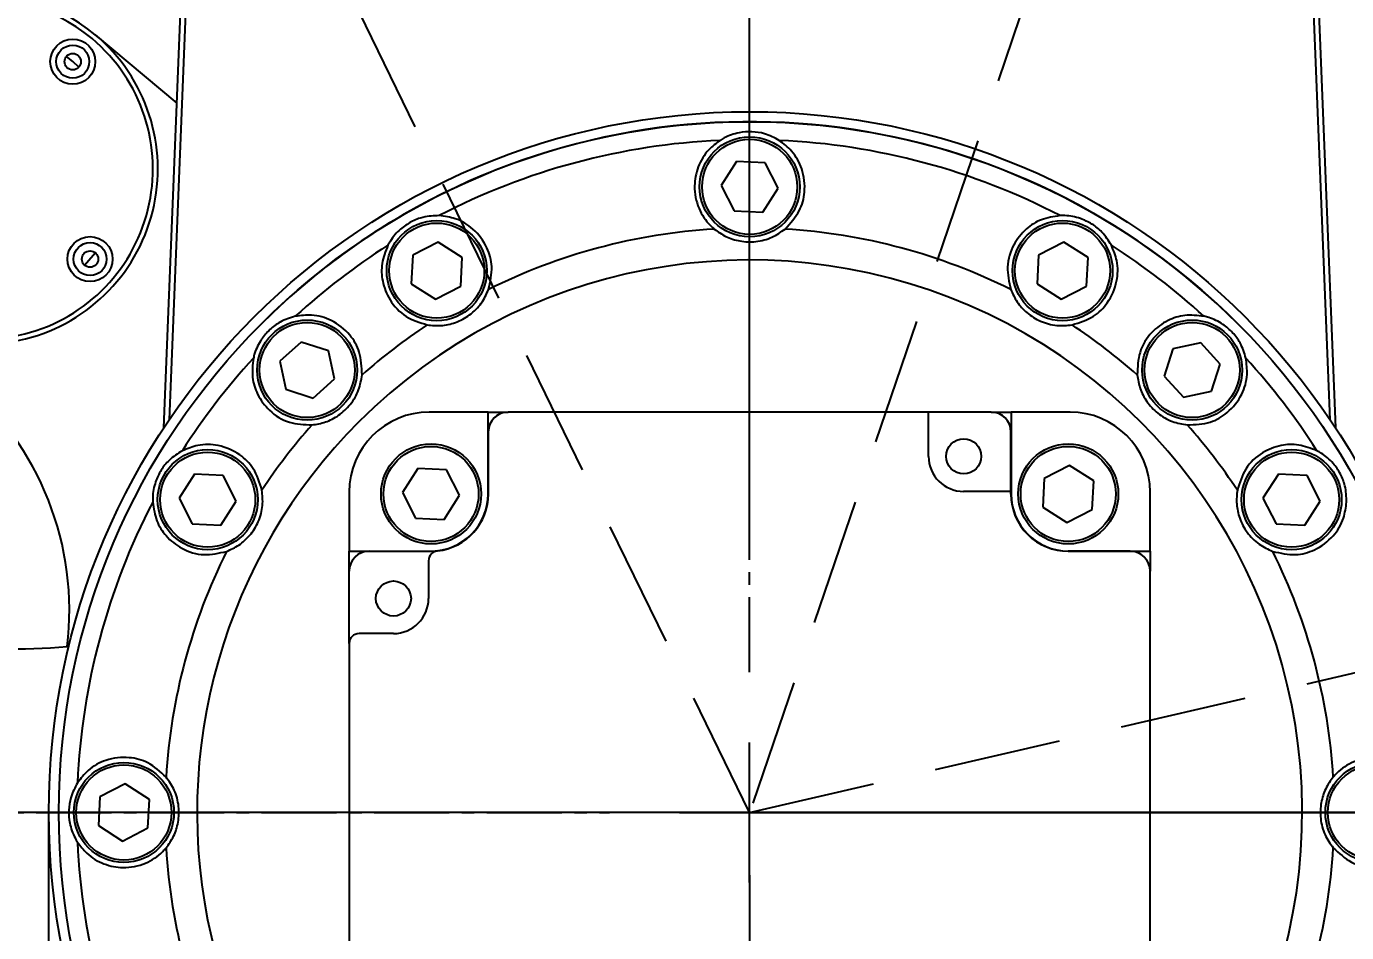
# Model space of a CAD drawing. Header units: millimetres. Extents: x 415 to 2018, y 500 to 823.
# Drawn here: x 1661.29 to 1674.48, y 728.09 to 737.15 of the extents above; entities that cross this region are included whole.
import ezdxf

# ---------------------------------------------------------------- set-up
doc = ezdxf.new("R2010")
doc.units = ezdxf.units.MM
doc.header["$PDSIZE"] = -1
doc.linetypes.add('CENTER2', pattern=[1.125, 0.75, -0.125, 0.125, -0.125])
doc.linetypes.add('HIDDEN', pattern=[1.905, 1.27, -0.635])
doc.layers.get('Defpoints').update_dxf_attribs({"lineweight": 18})
doc.dimstyles.new('ISO-25', dxfattribs={"dimtxt": 2.5, "dimasz": 2.5, "dimexe": 1.25, "dimexo": 0.625, "dimtad": 1, "dimtoh": 1, "dimlfac": 10, "dimtxsty": 'Standard', "dimcen": 2.5, "dimadec": 0, "dimazin": 0, "dimtfac": 1, "dimtmove": 0, "dimatfit": 3, "dimfxl": 1, "dimarcsym": 0})

# ---------------------------------------------------------------- blocks, each defined once
blk = doc.blocks.new('*U25')
at = {"color": 0, "linetype": 'CENTER2'}
for p, q in [((0, 1.4), (0, 10.5)), ((-10.5, 0), (-1.4, 0)), ((1.4, 0), (10.5, 0))]:
    blk.add_line(p, q, dxfattribs=at)
at = {"color": 0, "linetype": 'Continuous'}
for p, q in [((0, -0.7), (0, 0.7)), ((-0.7, 0), (0.7, 0))]:
    blk.add_line(p, q, dxfattribs=at)
blk = doc.blocks.new('*U26')
at = {"color": 0, "linetype": 'CENTER2'}
blk.add_line((0, -47.016), (0, -0.8), dxfattribs=at)
blk = doc.blocks.new('*D85')
at = {"color": 0, "lineweight": -2}
for p, q in [((1678.389, 729.295), (1641.225, 729.295)), ((1642.475, 693.545), (1642.475, 726.795)), ((1654.889, 691.045), (1641.225, 691.045))]:
    blk.add_line(p, q, dxfattribs=at)
at = {"color": 0}
for points in [[(1642.058, 726.795), (1642.892, 726.795), (1642.475, 729.295)], [(1642.058, 693.545), (1642.892, 693.545), (1642.475, 691.045)]]:
    blk.add_solid(points, dxfattribs=at)
at = {"layer": 'Defpoints', "color": 0}
for p in [(1642.475, 729.295), (1679.014, 729.295), (1655.514, 691.045)]:
    blk.add_point(p, dxfattribs=at)
at = {"color": 0, "insert": (1640.6, 710.17), "char_height": 2.5, "attachment_point": 5, "rotation": 90}
blk.add_mtext('382', dxfattribs=at)
blk = doc.blocks.new('*D87')
at = {"color": 0, "lineweight": -2}
for p, q in [((1668.514, 728.67), (1668.514, 674.888)), ((1770.548, 712.086), (1770.548, 674.888)), ((1671.014, 676.138), (1768.048, 676.138))]:
    blk.add_line(p, q, dxfattribs=at)
at = {"color": 0}
for points in [[(1671.014, 676.555), (1671.014, 675.721), (1668.514, 676.138)], [(1768.048, 676.555), (1768.048, 675.721), (1770.548, 676.138)]]:
    blk.add_solid(points, dxfattribs=at)
at = {"layer": 'Defpoints', "color": 0}
for p in [(1668.514, 729.295), (1770.548, 712.711), (1770.548, 676.138)]:
    blk.add_point(p, dxfattribs=at)
at = {"color": 0, "insert": (1719.531, 678.013), "char_height": 2.5, "attachment_point": 5}
blk.add_mtext('1020', dxfattribs=at)
blk = doc.blocks.new('*D88')
at = {"color": 0, "lineweight": -2}
for p, q in [((1702.148, 751.459), (1702.148, 685.075)), ((1668.514, 728.67), (1668.514, 685.075)), ((1699.648, 686.325), (1671.014, 686.325))]:
    blk.add_line(p, q, dxfattribs=at)
at = {"color": 0}
for points in [[(1671.014, 686.742), (1671.014, 685.909), (1668.514, 686.325)], [(1699.648, 686.742), (1699.648, 685.909), (1702.148, 686.325)]]:
    blk.add_solid(points, dxfattribs=at)
at = {"layer": 'Defpoints', "color": 0}
for p in [(1702.148, 752.084), (1668.514, 729.295), (1668.514, 686.325)]:
    blk.add_point(p, dxfattribs=at)
at = {"color": 0, "insert": (1685.331, 688.2), "char_height": 2.5, "attachment_point": 5}
blk.add_mtext('336', dxfattribs=at)
blk = doc.blocks.new('*D90')
at = {"color": 0, "lineweight": -2}
for p, q in [((1668.514, 779.12), (1668.514, 801.704)), ((1646.322, 774.796), (1636.772, 794.376))]:
    blk.add_line(p, q, dxfattribs=at)
blk.add_arc((1668.514, 729.295), 71.16, 92.01304, 113.98696, dxfattribs=at)
at = {"color": 0}
for points in [[(1666.007, 800.827), (1666.022, 799.994), (1668.514, 800.454)], [(1639.762, 793.931), (1639.41, 794.687), (1637.32, 793.253)]]:
    blk.add_solid(points, dxfattribs=at)
at = {"layer": 'Defpoints', "color": 0}
for p in [(1657.791, 799.642), (1668.514, 778.495), (1646.595, 774.235), (1668.514, 732.279), (1668.514, 729.295)]:
    blk.add_point(p, dxfattribs=at)
at = {"color": 0, "insert": (1652.085, 800.457), "char_height": 2.5, "attachment_point": 5, "rotation": 13}
blk.add_mtext('26°', dxfattribs=at)
blk = doc.blocks.new('*D92')
at = {"color": 0, "lineweight": -2}
blk.add_arc((1668.514, 729.295), 22.845, 19.2733, 83.7267, dxfattribs=at)
at = {"color": 0}
for points in [[(1670.988, 751.587), (1671.033, 752.419), (1668.514, 752.139)], [(1690.479, 736.951), (1689.678, 736.719), (1690.773, 734.434)]]:
    blk.add_solid(points, dxfattribs=at)
at = {"layer": 'Defpoints', "color": 0}
for p in [(1668.514, 778.495), (1686.351, 743.568), (1717.233, 740.542), (1668.514, 732.279), (1668.514, 729.295)]:
    blk.add_point(p, dxfattribs=at)
at = {"color": 0, "insert": (1683.902, 748.641), "char_height": 2.5, "attachment_point": 5, "rotation": 321.5}
blk.add_mtext('77°', dxfattribs=at)
blk = doc.blocks.new('*D124')
at = {"color": 1, "lineweight": -3}
blk.add_arc((1685.492, 779.295), 10.058, 265.5225, 10.7222, dxfattribs=at)
at = {"color": 1}
for points in [[(1695.771, 781.294), (1694.978, 781.038), (1694.608, 783.546)], [(1684.791, 769.675), (1684.623, 768.859), (1682.258, 769.771)]]:
    blk.add_solid(points, dxfattribs=at)
at = {"layer": 'Defpoints', "color": 0}
for p in [(1730.807, 800.426), (1685.492, 779.295), (1685.492, 779.295), (1689.21, 769.949), (1668.514, 729.295)]:
    blk.add_point(p, dxfattribs=at)
at = {"color": 1, "insert": (1691.585, 773.832), "char_height": 2.5, "attachment_point": 5, "rotation": 48.1224}
blk.add_mtext('134%%d', dxfattribs=at)
blk = doc.blocks.new('*D127')
at = {"color": 1, "lineweight": -3}
blk.add_arc((1668.514, 729.295), 31.752, 4.5124, 66.7323, dxfattribs=at)
at = {"color": 1}
for points in [[(1681.206, 758.853), (1680.907, 758.075), (1678.723, 759.36)], [(1699.751, 731.776), (1700.584, 731.809), (1700.266, 729.295)]]:
    blk.add_solid(points, dxfattribs=at)
at = {"layer": 'Defpoints', "color": 0}
for p in [(1685.492, 779.295), (1698.833, 738.724), (1668.514, 729.295), (1668.514, 729.295), (1747.729, 729.295)]:
    blk.add_point(p, dxfattribs=at)
at = {"color": 1, "insert": (1695.848, 748.88), "char_height": 2.5, "attachment_point": 5, "rotation": 305.6224}
blk.add_mtext('71%%d', dxfattribs=at)

msp = doc.modelspace()

# ---------------------------------------------------------------- linework, layer by layer
at = {"color": 161, "linetype": 'Continuous', "lineweight": 25, "true_color": 0x67adff}
for p, q in [((1662.6633, 733.1378), (1664.514, 779.2948)), ((1672.514, 779.2948), (1674.3648, 733.1378)), ((1664.5444, 778.8032), (1662.7166, 733.2177)), ((1674.3115, 733.2177), (1672.4837, 778.8032)), ((1661.9785, 737.0633), (1662.7933, 736.3795)), ((1668.3832, 735.7991), (1668.2284, 735.5586)), ((1668.6689, 735.7853), (1668.3832, 735.7991)), ((1668.7997, 735.531), (1668.6689, 735.7853)), ((1668.2284, 735.5586), (1668.3592, 735.3043)), ((1668.6449, 735.2905), (1668.7997, 735.531)), ((1668.3592, 735.3043), (1668.6449, 735.2905)), ((1665.4029, 734.9931), (1665.1486, 734.8623)), ((1665.6434, 734.8383), (1665.4029, 734.9931)), ((1671.6529, 734.9931), (1671.3986, 734.8623)), ((1671.8934, 734.8383), (1671.6529, 734.9931)), ((1665.1486, 734.8623), (1665.1347, 734.5766)), ((1671.3986, 734.8623), (1671.3847, 734.5766)), ((1665.6295, 734.5527), (1665.6434, 734.8383)), ((1671.8795, 734.5527), (1671.8934, 734.8383)), ((1665.1347, 734.5766), (1665.3752, 734.4218)), ((1665.3752, 734.4218), (1665.6295, 734.5527)), ((1671.3847, 734.5766), (1671.6252, 734.4218)), ((1671.6252, 734.4218), (1671.8795, 734.5527)), ((1664.0341, 733.9937), (1663.8223, 733.8015)), ((1664.3064, 733.9064), (1664.0341, 733.9937)), ((1672.7413, 733.926), (1672.654, 733.6536)), ((1673.0208, 733.9866), (1672.7413, 733.926)), ((1673.213, 733.7748), (1673.0208, 733.9866)), ((1663.8223, 733.8015), (1663.8829, 733.522)), ((1664.367, 733.6269), (1664.3064, 733.9064)), ((1673.1257, 733.5024), (1673.213, 733.7748)), ((1664.1552, 733.4347), (1664.367, 733.6269)), ((1672.654, 733.6536), (1672.8462, 733.4419)), ((1663.8829, 733.522), (1664.1552, 733.4347)), ((1672.8462, 733.4419), (1673.1257, 733.5024)), ((1665.902, 733.2948), (1665.314, 733.2948)), ((1665.902, 732.4768), (1665.902, 733.2948)), ((1665.902, 733.2948), (1666.1021, 733.2948)), ((1670.3015, 733.2948), (1666.104, 733.2948)), ((1670.3015, 732.852), (1670.3015, 733.2948)), ((1670.924, 733.2948), (1670.3015, 733.2948)), ((1670.926, 733.2948), (1671.126, 733.2948)), ((1671.126, 733.2948), (1671.126, 732.4768)), ((1671.714, 733.2948), (1671.126, 733.2948)), ((1665.9021, 732.4768), (1665.9021, 733.0948)), ((1665.904, 733.0948), (1665.904, 732.4768)), ((1671.124, 732.502), (1671.124, 733.0948)), ((1671.126, 733.0948), (1671.126, 732.4768)), ((1671.7099, 732.7624), (1671.4556, 732.6316)), ((1671.9503, 732.6076), (1671.7099, 732.7624)), ((1662.9705, 732.6741), (1662.8157, 732.4336)), ((1663.2562, 732.6603), (1662.9705, 732.6741)), ((1663.3871, 732.406), (1663.2562, 732.6603)), ((1665.2012, 732.7311), (1665.0464, 732.4906)), ((1665.4869, 732.7173), (1665.2012, 732.7311)), ((1665.6177, 732.463), (1665.4869, 732.7173)), ((1671.4556, 732.6316), (1671.4417, 732.3459)), ((1671.9365, 732.322), (1671.9503, 732.6076)), ((1673.7959, 732.6741), (1673.641, 732.4336)), ((1674.0815, 732.6603), (1673.7959, 732.6741)), ((1674.2124, 732.406), (1674.0815, 732.6603)), ((1664.514, 732.4948), (1664.514, 731.9068)), ((1665.0464, 732.4906), (1665.1773, 732.2363)), ((1671.124, 732.502), (1670.6515, 732.502)), ((1671.124, 732.4748), (1671.124, 732.502)), ((1672.514, 731.9068), (1672.514, 732.4948)), ((1662.8157, 732.4336), (1662.9466, 732.1793)), ((1663.2322, 732.1655), (1663.3871, 732.406)), ((1665.4629, 732.2225), (1665.6177, 732.463)), ((1671.4417, 732.3459), (1671.6822, 732.1911)), ((1673.641, 732.4336), (1673.7719, 732.1793)), ((1674.0576, 732.1655), (1674.2124, 732.406)), ((1665.1773, 732.2363), (1665.4629, 732.2225)), ((1671.6822, 732.1911), (1671.9365, 732.322)), ((1662.9466, 732.1793), (1663.2322, 732.1655)), ((1673.7719, 732.1793), (1674.0576, 732.1655)), ((1664.514, 731.7068), (1664.514, 731.9068)), ((1664.514, 731.9068), (1665.332, 731.9068)), ((1664.714, 731.9068), (1665.3321, 731.9068)), ((1664.714, 731.9048), (1665.3341, 731.9048)), ((1665.3068, 731.8088), (1665.3068, 731.4322)), ((1671.696, 731.9068), (1672.314, 731.9068)), ((1671.696, 731.9068), (1672.514, 731.9068)), ((1672.314, 731.9048), (1671.696, 731.9048)), ((1672.514, 731.9068), (1672.514, 731.7068)), ((1664.514, 730.9822), (1664.514, 731.7048)), ((1672.514, 727.6074), (1672.514, 731.7048)), ((1664.9568, 731.0822), (1664.614, 731.0822)), ((1664.514, 730.9822), (1664.514, 726.8848)), ((1662.2779, 729.5805), (1662.0236, 729.4496)), ((1662.5184, 729.4257), (1662.2779, 729.5805)), ((1662.0236, 729.4496), (1662.0097, 729.1639)), ((1662.5045, 729.14), (1662.5184, 729.4257)), ((1661.514, 720.4948), (1661.514, 729.2948)), ((1662.0097, 729.1639), (1662.2502, 729.0091)), ((1662.2502, 729.0091), (1662.5045, 729.14))]:
    msp.add_line(p, q, dxfattribs=at)
at = {"linetype": 'HIDDEN'}
for p, q in [((1685.4919, 779.2948), (1668.514, 729.2948)), ((1668.514, 729.2948), (1646.5955, 774.2345)), ((1668.514, 729.2948), (1717.2326, 740.5424))]:
    msp.add_line(p, q, dxfattribs=at)
msp.add_line((1668.514, 729.2948), (1747.7292, 729.2948))
at = {"color": 161, "linetype": 'Continuous', "lineweight": 25, "true_color": 0x67adff, "flags": 128}
for points in [[(1661.8146, 736.7408), (1661.7532, 736.7954), (1661.6893, 736.8459)], [(1661.8717, 734.7617), (1661.9584, 734.8628), (1661.9768, 734.8869)]]:
    msp.add_lwpolyline(points, dxfattribs=at)
at = {"color": 161, "linetype": 'Continuous', "lineweight": 25, "true_color": 0x67adff}
for centre, radius in [((1661.7535, 736.7951), 0.225), ((1661.7535, 736.7951), 0.165), ((1661.7535, 736.7951), 0.0818), ((1668.514, 729.2948), 7), ((1668.514, 729.2948), 6.9), ((1668.514, 735.5448), 0.5), ((1668.514, 735.5448), 0.475), ((1665.389, 734.7075), 0.5), ((1665.389, 734.7075), 0.475), ((1671.639, 734.7075), 0.5), ((1671.639, 734.7075), 0.475), ((1661.9261, 734.8228), 0.225), ((1661.9261, 734.8228), 0.165), ((1661.9261, 734.8228), 0.0818), ((1664.0946, 733.7142), 0.5), ((1664.0946, 733.7142), 0.475), ((1672.9335, 733.7142), 0.5), ((1672.9335, 733.7142), 0.475), ((1670.6515, 732.852), 0.175), ((1663.1014, 732.4198), 0.5), ((1663.1014, 732.4198), 0.475), ((1665.3321, 732.4768), 0.5), ((1665.3321, 732.4768), 0.475), ((1671.696, 732.4768), 0.5), ((1671.696, 732.4768), 0.475), ((1673.9267, 732.4198), 0.5), ((1673.9267, 732.4198), 0.475), ((1664.9568, 731.4322), 0.175), ((1662.264, 729.2948), 0.5), ((1662.264, 729.2948), 0.475), ((1674.764, 729.2948), 0.5), ((1674.764, 729.2948), 0.475)]:
    msp.add_circle(centre, radius, dxfattribs=at)
for centre, radius, start, end in [((1660.8536, 735.7227), 1.75, 50, 151.61174), ((1660.8536, 735.7227), 1.7, 50, 154.90704), ((1660.8536, 735.7227), 1.75, 218.15801, 50), ((1660.8536, 735.7227), 1.7, 218.39966, 50), ((1668.514, 729.2948), 6.9, 45, 120), ((1668.514, 729.2948), 6.7201, 92.52432, 117.47568), ((1668.514, 729.2948), 6.7201, 62.52432, 87.47568), ((1668.514, 729.2948), 6.9, 120, 135), ((1668.514, 729.2948), 5.8391, 93.46766, 116.53234), ((1668.514, 729.2948), 5.8391, 63.46766, 86.53234), ((1668.514, 729.2948), 6.7201, 122.52432, 132.47568), ((1668.514, 729.2948), 6.7201, 47.52432, 57.47568), ((1668.514, 729.2948), 5.519, 289.80567, 135), ((1668.514, 729.2948), 5.8391, 123.46766, 131.53234), ((1668.514, 729.2948), 5.8391, 48.46766, 56.53234), ((1668.514, 729.2948), 6.7201, 137.52432, 147.47568), ((1668.514, 729.2948), 6.7201, 32.52432, 42.47568), ((1658.7197, 731.3125), 3, 353.08712, 50), ((1665.314, 732.4948), 0.8, 90, 180), ((1666.1021, 733.0948), 0.2, 90, 180), ((1666.104, 733.0948), 0.2, 90, 179.9984), ((1670.924, 733.0948), 0.2, 0, 90), ((1670.926, 733.0948), 0.2, 360, 90), ((1671.714, 732.4948), 0.8, 0, 90), ((1668.514, 729.2948), 5.519, 135, 251.10312), ((1668.514, 729.2948), 5.8391, 138.46766, 146.53234), ((1668.514, 729.2948), 5.8391, 33.46766, 41.53234), ((1670.6515, 732.852), 0.35, 180, 270), ((1665.332, 732.4768), 0.57, 270, 360), ((1665.3321, 732.4768), 0.57, 270, 0), ((1665.3341, 732.4748), 0.57, 276.23378, 0.19908), ((1671.694, 732.4748), 0.57, 180, 270.19908), ((1671.696, 732.4768), 0.57, 180, 270), ((1671.696, 732.4768), 0.57, 180, 270), ((1668.514, 729.2948), 6.7201, 152.52432, 177.47568), ((1668.514, 729.2948), 5.8391, 153.46766, 176.53234), ((1664.714, 731.7068), 0.2, 90, 180), ((1664.714, 731.7048), 0.2, 90, 180), ((1665.4068, 731.8088), 0.1, 96.23378, 180), ((1665.3341, 732.4748), 0.57, 269.99994, 276.23378), ((1672.314, 731.7068), 0.2, 0, 90), ((1672.314, 731.7048), 0.2, 0, 90), ((1668.514, 729.2948), 5.8391, 3.46766, 26.53234), ((1664.9568, 731.4322), 0.35, 270, 360), ((1661.1234, 738.4294), 7.5, 254.05759, 274.3931), ((1664.614, 730.9822), 0.1, 90, 180), ((1668.514, 729.2948), 6.7201, 182.52432, 207.47568), ((1668.514, 729.2948), 5.8391, 183.46766, 206.53234), ((1668.514, 729.2948), 5.8391, 333.46766, 356.53234)]:
    msp.add_arc(centre, radius, start, end, dxfattribs=at)
for points, knots in [([(1668.81, 736.0084), (1668.7623, 736.0337), (1668.6794, 736.0776), (1668.5366, 736.0993), (1668.3942, 736.0881), (1668.2896, 736.0513), (1668.232, 736.0167), (1668.2181, 736.0084)], [0, 0, 0, 0, 0.268031, 0.4655915, 0.6640877, 0.9186608, 1, 1, 1, 1]), ([(1668.2181, 736.0084), (1668.1793, 735.9789), (1668.0814, 735.9044), (1667.9897, 735.7441), (1667.9504, 735.5405), (1667.9906, 735.3353), (1668.0809, 735.1942), (1668.1483, 735.1343), (1668.1609, 735.1232)], [0, 0, 0, 0, 0.1269441, 0.3206242, 0.5171244, 0.7516476, 0.9538421, 1, 1, 1, 1]), ([(1668.8672, 735.1232), (1668.9208, 735.1815), (1669.0221, 735.2917), (1669.0753, 735.5045), (1669.0524, 735.7123), (1668.9564, 735.8945), (1668.8536, 735.9745), (1668.81, 736.0084)], [0, 0, 0, 0, 0.2217862, 0.4194567, 0.6598013, 0.8557929, 1, 1, 1, 1]), ([(1665.4136, 735.2569), (1665.3596, 735.255), (1665.2659, 735.2516), (1665.1314, 735.1989), (1665.0136, 735.1181), (1664.9414, 735.0338), (1664.9088, 734.9751), (1664.9009, 734.9609)], [0, 0, 0, 0, 0.2680301, 0.4655909, 0.6640863, 0.9186613, 1, 1, 1, 1]), ([(1665.9057, 734.5189), (1665.923, 734.5962), (1665.9556, 734.7422), (1665.8952, 734.9532), (1665.7716, 735.1217), (1665.5973, 735.2315), (1665.4683, 735.2493), (1665.4136, 735.2569)], [0, 0, 0, 0, 0.22178629, 0.41945638, 0.65980084, 0.85579208, 1, 1, 1, 1]), ([(1671.6145, 735.2569), (1671.5501, 735.247), (1671.4216, 735.2272), (1671.2623, 735.1217), (1671.1377, 734.9639), (1671.0699, 734.7535), (1671.1054, 734.5949), (1671.1224, 734.5189)], [0, 0, 0, 0, 0.1704707, 0.3399083, 0.5441978, 0.7817492, 1, 1, 1, 1]), ([(1672.1272, 734.9609), (1672.0985, 735.0067), (1672.0487, 735.0862), (1671.9359, 735.1764), (1671.8069, 735.2379), (1671.6979, 735.2583), (1671.6308, 735.2572), (1671.6145, 735.2569)], [0, 0, 0, 0, 0.2680309, 0.4655924, 0.6640879, 0.9186611, 1, 1, 1, 1]), ([(1668.1609, 735.1232), (1668.1977, 735.0963), (1668.2713, 735.0428), (1668.4189, 734.9959), (1668.5789, 734.9904), (1668.7424, 735.0337), (1668.826, 735.0937), (1668.8672, 735.1232)], [0, 0, 0, 0, 0.1883247, 0.3759552, 0.5775814, 0.79205, 1, 1, 1, 1]), ([(1664.9009, 734.9609), (1664.8773, 734.9002), (1664.8302, 734.779), (1664.842, 734.5883), (1664.9163, 734.4015), (1665.0646, 734.2376), (1665.2197, 734.189), (1665.294, 734.1657)], [0, 0, 0, 0, 0.17047, 0.3399091, 0.5441968, 0.7817501, 1, 1, 1, 1]), ([(1671.7341, 734.1657), (1671.8096, 734.1894), (1671.9524, 734.2342), (1672.1049, 734.3919), (1672.189, 734.5833), (1672.197, 734.7891), (1672.1479, 734.9098), (1672.1272, 734.9609)], [0, 0, 0, 0, 0.2217862, 0.4194572, 0.6598007, 0.8557917, 1, 1, 1, 1]), ([(1665.294, 734.1657), (1665.3393, 734.1609), (1665.4298, 734.1513), (1665.5811, 734.1846), (1665.7224, 734.2598), (1665.8423, 734.379), (1665.8848, 734.4728), (1665.9057, 734.5189)], [0, 0, 0, 0, 0.1883257, 0.3759564, 0.5775834, 0.7920515, 1, 1, 1, 1]), ([(1671.1224, 734.5189), (1671.1409, 734.4773), (1671.1778, 734.3941), (1671.2823, 734.2797), (1671.418, 734.1949), (1671.5813, 734.1507), (1671.6837, 734.1608), (1671.7341, 734.1657)], [0, 0, 0, 0, 0.1883254, 0.3759542, 0.5775814, 0.7920503, 1, 1, 1, 1]), ([(1663.9761, 734.2513), (1663.9245, 734.2355), (1663.8348, 734.2079), (1663.7185, 734.1223), (1663.6257, 734.0137), (1663.5778, 733.9136), (1663.5615, 733.8485), (1663.5576, 733.8327)], [0, 0, 0, 0, 0.2680311, 0.4655917, 0.6640897, 0.9186616, 1, 1, 1, 1]), ([(1664.6425, 733.6658), (1664.6392, 733.7449), (1664.6328, 733.8944), (1664.52, 734.0826), (1664.3569, 734.2133), (1664.1602, 734.2743), (1664.0309, 734.2581), (1663.9761, 734.2513)], [0, 0, 0, 0, 0.2217865, 0.4194568, 0.6598007, 0.8557919, 1, 1, 1, 1]), ([(1673.052, 734.2513), (1672.9872, 734.2584), (1672.858, 734.2726), (1672.6767, 734.2118), (1672.5155, 734.0917), (1672.3956, 733.906), (1672.3888, 733.7436), (1672.3856, 733.6658)], [0, 0, 0, 0, 0.170471, 0.3399087, 0.5441979, 0.7817496, 1, 1, 1, 1]), ([(1673.4705, 733.8327), (1673.4547, 733.8844), (1673.4272, 733.974), (1673.3415, 734.0903), (1673.2329, 734.1831), (1673.1329, 734.2311), (1673.0677, 734.2474), (1673.052, 734.2513)], [0, 0, 0, 0, 0.26802867, 0.46559096, 0.66408702, 0.91866047, 1, 1, 1, 1]), ([(1663.5576, 733.8327), (1663.5504, 733.7679), (1663.5363, 733.6387), (1663.597, 733.4575), (1663.7172, 733.2963), (1663.9028, 733.1763), (1664.0653, 733.1696), (1664.143, 733.1664)], [0, 0, 0, 0, 0.1704717, 0.3399093, 0.5441985, 0.7817502, 1, 1, 1, 1]), ([(1672.8851, 733.1664), (1672.9641, 733.1697), (1673.1137, 733.176), (1673.3018, 733.2889), (1673.4326, 733.452), (1673.4935, 733.6487), (1673.4774, 733.7779), (1673.4705, 733.8327)], [0, 0, 0, 0, 0.2217861, 0.4194564, 0.6598007, 0.8557919, 1, 1, 1, 1]), ([(1664.143, 733.1664), (1664.1881, 733.1734), (1664.2779, 733.1876), (1664.4155, 733.2589), (1664.5325, 733.368), (1664.6175, 733.5143), (1664.6342, 733.6158), (1664.6425, 733.6658)], [0, 0, 0, 0, 0.1883257, 0.3759553, 0.5775819, 0.7920516, 1, 1, 1, 1]), ([(1672.3856, 733.6658), (1672.3927, 733.6208), (1672.4068, 733.5309), (1672.4781, 733.3934), (1672.5873, 733.2764), (1672.7335, 733.1914), (1672.8351, 733.1746), (1672.8851, 733.1664)], [0, 0, 0, 0, 0.188324, 0.3759546, 0.5775824, 0.7920503, 1, 1, 1, 1]), ([(1662.8479, 732.9079), (1662.8021, 732.8792), (1662.7226, 732.8295), (1662.6325, 732.7166), (1662.5709, 732.5877), (1662.5505, 732.4786), (1662.5517, 732.4115), (1662.5519, 732.3953)], [0, 0, 0, 0, 0.26803029, 0.46558987, 0.66408712, 0.91865938, 1, 1, 1, 1]), ([(1663.6431, 732.5149), (1663.6194, 732.5904), (1663.5746, 732.7332), (1663.4169, 732.8857), (1663.2255, 732.9698), (1663.0198, 732.9777), (1662.8991, 732.9287), (1662.8479, 732.9079)], [0, 0, 0, 0, 0.2217851, 0.41945661, 0.65980014, 0.85579168, 1, 1, 1, 1]), ([(1674.1802, 732.9079), (1674.1194, 732.9315), (1673.9983, 732.9787), (1673.8075, 732.9669), (1673.6207, 732.8926), (1673.4568, 732.7443), (1673.4082, 732.5891), (1673.385, 732.5149)], [0, 0, 0, 0, 0.1704708, 0.3399087, 0.5441974, 0.7817506, 1, 1, 1, 1]), ([(1674.4762, 732.3953), (1674.4742, 732.4492), (1674.4709, 732.543), (1674.4182, 732.6775), (1674.3373, 732.7952), (1674.2531, 732.8675), (1674.1944, 732.9), (1674.1802, 732.9079)], [0, 0, 0, 0, 0.2680332, 0.4655927, 0.6640887, 0.9186605, 1, 1, 1, 1]), ([(1663.2899, 731.9031), (1663.3316, 731.9216), (1663.4148, 731.9585), (1663.5292, 732.063), (1663.6139, 732.1987), (1663.6582, 732.362), (1663.6481, 732.4644), (1663.6431, 732.5149)], [0, 0, 0, 0, 0.1883243, 0.3759561, 0.5775808, 0.7920485, 1, 1, 1, 1]), ([(1673.385, 732.5149), (1673.3802, 732.4695), (1673.3706, 732.379), (1673.4038, 732.2277), (1673.479, 732.0865), (1673.5983, 731.9665), (1673.692, 731.924), (1673.7382, 731.9031)], [0, 0, 0, 0, 0.1883283, 0.3759563, 0.577582, 0.7920513, 1, 1, 1, 1]), ([(1662.5519, 732.3953), (1662.5619, 732.3308), (1662.5816, 732.2024), (1662.6872, 732.043), (1662.845, 731.9184), (1663.0554, 731.8506), (1663.214, 731.8861), (1663.2899, 731.9031)], [0, 0, 0, 0, 0.1704706, 0.3399074, 0.5441973, 0.7817499, 1, 1, 1, 1]), ([(1673.7382, 731.9031), (1673.8154, 731.8859), (1673.9615, 731.8533), (1674.1724, 731.9136), (1674.3409, 732.0373), (1674.4507, 732.2115), (1674.4686, 732.3406), (1674.4762, 732.3953)], [0, 0, 0, 0, 0.2217867, 0.4194578, 0.6598014, 0.8557928, 1, 1, 1, 1]), ([(1662.6857, 729.648), (1662.6274, 729.7015), (1662.5172, 729.8028), (1662.3043, 729.856), (1662.0966, 729.8332), (1661.9144, 729.7372), (1661.8344, 729.6344), (1661.8005, 729.5908)], [0, 0, 0, 0, 0.2217866, 0.4194567, 0.6598, 0.8557916, 1, 1, 1, 1]), ([(1675.2276, 729.5908), (1675.1981, 729.6295), (1675.1236, 729.7275), (1674.9634, 729.8192), (1674.7597, 729.8584), (1674.5546, 729.8183), (1674.4135, 729.7279), (1674.3536, 729.6605), (1674.3424, 729.648)], [0, 0, 0, 0, 0.1269434, 0.3206247, 0.5171251, 0.7516473, 0.9538427, 1, 1, 1, 1]), ([(1661.8005, 729.5908), (1661.7752, 729.5431), (1661.7312, 729.4602), (1661.7096, 729.3174), (1661.7207, 729.175), (1661.7576, 729.0703), (1661.7921, 729.0128), (1661.8005, 728.9988)], [0, 0, 0, 0, 0.2680303, 0.4655926, 0.6640907, 0.9186632, 1, 1, 1, 1]), ([(1662.6857, 728.9416), (1662.7125, 728.9785), (1662.7661, 729.052), (1662.8129, 729.1997), (1662.8184, 729.3596), (1662.7751, 729.5231), (1662.7152, 729.6068), (1662.6857, 729.648)], [0, 0, 0, 0, 0.1883267, 0.3759555, 0.5775826, 0.7920499, 1, 1, 1, 1]), ([(1674.3424, 729.648), (1674.3156, 729.6111), (1674.262, 729.5376), (1674.2152, 729.3899), (1674.2097, 729.23), (1674.253, 729.0665), (1674.3129, 728.9828), (1674.3424, 728.9416)], [0, 0, 0, 0, 0.1883237, 0.3759559, 0.5775792, 0.79205, 1, 1, 1, 1]), ([(1661.8005, 728.9988), (1661.83, 728.9601), (1661.9044, 728.8621), (1662.0647, 728.7704), (1662.2684, 728.7312), (1662.4735, 728.7713), (1662.6146, 728.8617), (1662.6745, 728.9291), (1662.6857, 728.9416)], [0, 0, 0, 0, 0.1269451, 0.3206253, 0.5171262, 0.7516488, 0.9538441, 1, 1, 1, 1]), ([(1674.3424, 728.9416), (1674.4007, 728.8881), (1674.5109, 728.7868), (1674.7238, 728.7336), (1674.9315, 728.7564), (1675.1137, 728.8524), (1675.1937, 728.9552), (1675.2276, 728.9988)], [0, 0, 0, 0, 0.2217855, 0.4194562, 0.6597998, 0.8557915, 1, 1, 1, 1])]:
    msp.add_open_spline(points, degree=3, knots=knots, dxfattribs=at)

# ---------------------------------------------------------------- block references
at = {"linetype": 'CENTER2'}
for name, p in [('*U26', (1668.514, 779.2948)), ('*U25', (1668.514, 729.2948))]:
    msp.add_blockref(name, p, dxfattribs=at)

# ---------------------------------------------------------------- dimensions: what is measured, and where the dimension line sits
for base, line1, line2, picture, middle in [((1657.7913, 799.6418), ((1668.514, 732.2787), (1668.514, 778.4948)), ((1668.514, 729.2948), (1646.5955, 774.2345)), '*D90', (1652.0849, 800.4575)), ((1686.351, 743.5679), ((1668.514, 729.2948), (1717.2326, 740.5424)), ((1668.514, 732.2787), (1668.514, 778.4948)), '*D92', (1683.9024, 748.6406))]:
    dim = msp.add_angular_dim_2l(base=base, line1=line1, line2=line2, dimstyle='ISO-25')
    dim.commit()
    dim.dimension.update_dxf_attribs({"geometry": picture, "text_midpoint": middle})
for base, line1, line2, picture, middle in [((1689.2103, 769.949), ((1685.4919, 779.2948), (1668.514, 729.2948)), ((1685.4919, 779.2948), (1730.8073, 800.4257)), '*D124', (1691.585, 773.8321)), ((1698.8333, 738.7239), ((1668.514, 729.2948), (1747.7292, 729.2948)), ((1685.4919, 779.2948), (1668.514, 729.2948)), '*D127', (1695.8482, 748.8803))]:
    dim = msp.add_angular_dim_2l(base=base, line1=line1, line2=line2, dimstyle='ISO-25', override={"dimclrd": 1, "dimclre": 1, "dimclrt": 1, "dimlwd": 65533, "dimlwe": 65533})
    dim.commit()
    dim.dimension.update_dxf_attribs({"geometry": picture, "text_midpoint": middle})
dim = msp.add_linear_dim(base=(1668.514, 686.3252), p1=(1702.1483, 752.0837), p2=(1668.514, 729.2948), text='336', dimstyle='ISO-25')
dim.commit()
dim.dimension.update_dxf_attribs({"geometry": '*D88', "text_midpoint": (1685.3312, 688.2002)})
dim = msp.add_linear_dim(base=(1642.4749, 729.2948), p1=(1655.514, 691.0448), p2=(1679.014, 729.2948), angle=90, text='382', dimstyle='ISO-25')
dim.commit()
dim.dimension.update_dxf_attribs({"geometry": '*D85', "text_midpoint": (1640.5999, 710.1698)})
dim = msp.add_linear_dim(base=(1770.5479, 676.138), p1=(1668.514, 729.2948), p2=(1770.5479, 712.7114), text='1020', dimstyle='ISO-25')
dim.commit()
dim.dimension.update_dxf_attribs({"geometry": '*D87', "text_midpoint": (1719.531, 676.138), "dimtype": 160})

doc.saveas('drawing.dxf')
